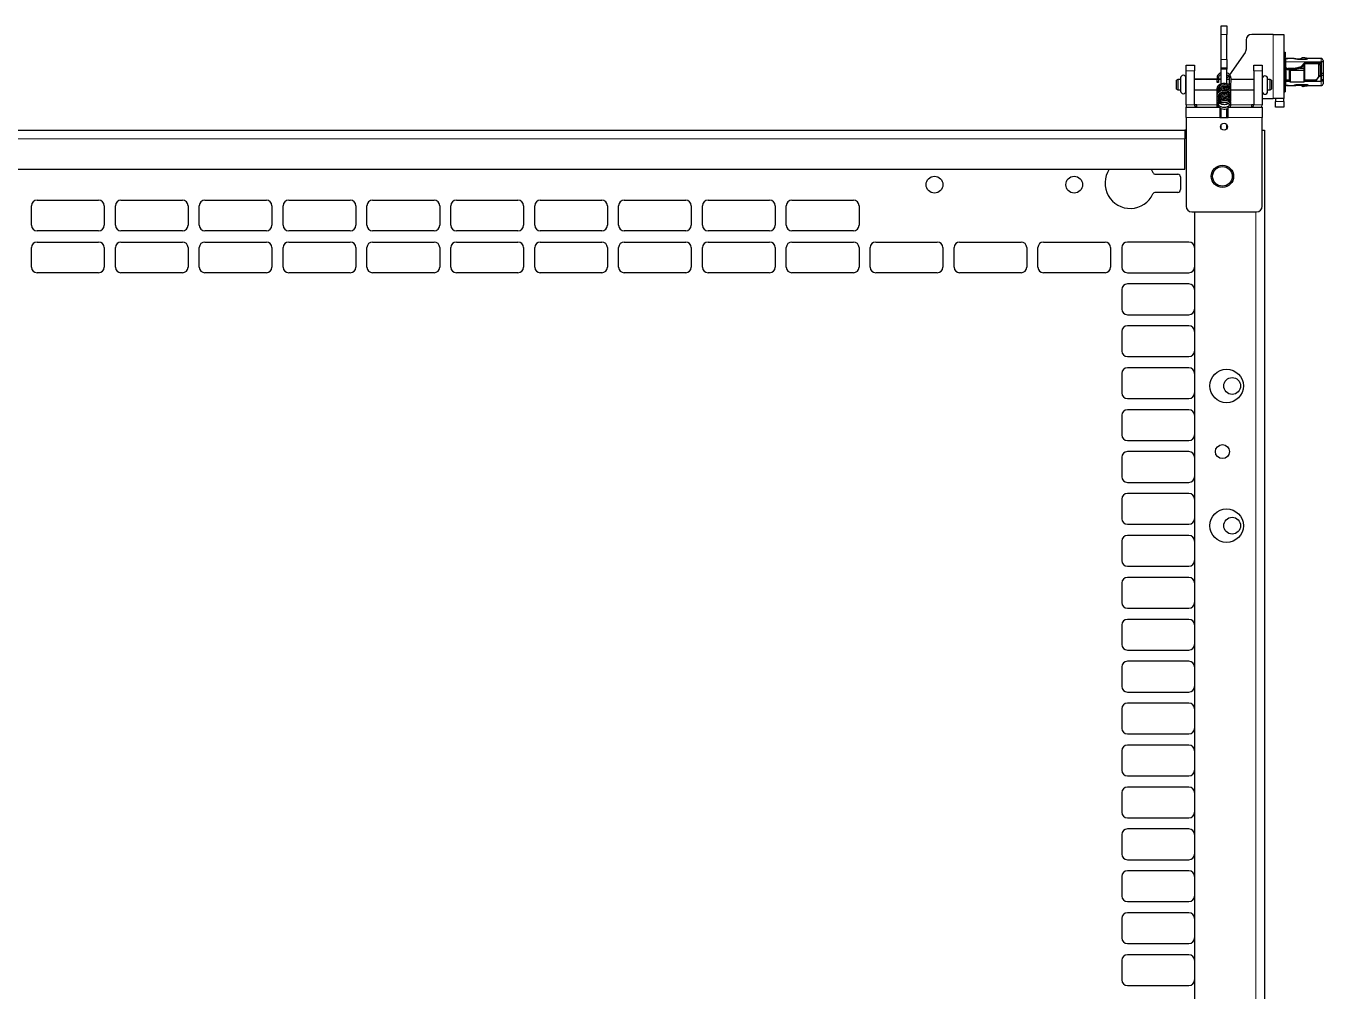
# Model space of a CAD drawing. Header units: millimetres. Extents: x -1035 to 1231, y 351 to 1984.
# Drawn here: x 723.7 to 1187.7, y 1510.2 to 1855.5 of the extents above; entities that cross this region are included whole.
import ezdxf

# ---------------------------------------------------------------- set-up
doc = ezdxf.new("R2010")
doc.units = ezdxf.units.MM

msp = doc.modelspace()

# ---------------------------------------------------------------- linework, layer by layer
at = {"color": 7, "linetype": 'Continuous', "lineweight": 25}
for p, q in [((1151.32, 1855.54), (1153.32, 1855.54)), ((1151.32, 1852.54), (1151.32, 1855.54)), ((1151.32, 1843.54), (1151.32, 1852.54)), ((1153.32, 1855.54), (1153.32, 1852.54)), ((1153.32, 1843.54), (1153.32, 1852.54)), ((1169.92, 1852.54), (1162.22, 1852.54)), ((1169.92, 1852.54), (1173.72, 1852.54)), ((1173.72, 1852.54), (1173.72, 1829.54)), ((1160.22, 1850.54), (1160.22, 1847.17)), ((1151.32, 1840.54), (1151.32, 1843.54)), ((1153.32, 1843.54), (1153.32, 1840.54)), ((1159.86, 1846.03), (1154.3, 1838.08)), ((1173.72, 1846.14), (1174.22, 1846.14)), ((1173.72, 1846.12), (1174.22, 1846.12)), ((1174.22, 1844.32), (1173.72, 1844.32)), ((1174.22, 1842.91), (1173.72, 1842.91)), ((1174.22, 1846.12), (1174.22, 1846.14)), ((1174.22, 1846.12), (1174.22, 1844.32)), ((1174.22, 1842.91), (1174.22, 1844.32)), ((1174.22, 1842.91), (1174.22, 1832.06)), ((1174.67, 1843.89), (1174.42, 1843.89)), ((1174.67, 1843.88), (1174.42, 1843.88)), ((1174.42, 1840.81), (1174.42, 1842.65)), ((1175.19, 1843.89), (1174.7, 1843.89)), ((1177.32, 1843.89), (1175.19, 1843.89)), ((1177.35, 1843.89), (1177.32, 1843.89)), ((1177.32, 1843.89), (1177.35, 1843.89)), ((1177.32, 1843.89), (1177.32, 1843.89)), ((1178.52, 1843.78), (1179.72, 1843.78)), ((1178.52, 1843.68), (1181.82, 1843.68)), ((1180.27, 1841.31), (1181.42, 1842.65)), ((1181.42, 1842.28), (1180.27, 1840.94)), ((1181.38, 1844.04), (1181.23, 1844.07)), ((1181.42, 1842.28), (1181.42, 1842.65)), ((1181.42, 1842.65), (1187.02, 1842.65)), ((1187.02, 1842.28), (1181.42, 1842.28)), ((1187.02, 1843.89), (1182.32, 1843.89)), ((1182.32, 1843.86), (1182.32, 1843.89)), ((1182.32, 1843.86), (1182.32, 1843.8)), ((1187.22, 1842.84), (1187.72, 1842.84)), ((1187.22, 1838.69), (1187.22, 1842.84)), ((1187.72, 1843.19), (1187.72, 1842.84)), ((1187.72, 1842.84), (1187.72, 1838.69)), ((1138.72, 1841.54), (1141.72, 1841.54)), ((1138.72, 1839.54), (1138.72, 1841.54)), ((1138.72, 1827.34), (1138.72, 1839.54)), ((1141.72, 1841.54), (1141.72, 1839.54)), ((1141.72, 1827.34), (1141.72, 1839.54)), ((1151.32, 1840.54), (1153.32, 1840.54)), ((1151.32, 1840.04), (1151.32, 1840.54)), ((1151.32, 1834.79), (1151.32, 1840.04)), ((1153.32, 1840.54), (1153.32, 1840.04)), ((1153.32, 1834.83), (1153.32, 1840.04)), ((1153.94, 1837.57), (1153.82, 1837.4)), ((1162.92, 1841.54), (1165.92, 1841.54)), ((1162.92, 1839.54), (1162.92, 1841.54)), ((1162.92, 1839.54), (1162.92, 1827.34)), ((1165.92, 1841.54), (1165.92, 1839.54)), ((1165.92, 1839.54), (1165.92, 1827.34)), ((1174.42, 1842.04), (1174.22, 1842.04)), ((1174.22, 1839.96), (1174.52, 1839.99)), ((1174.42, 1840.44), (1174.42, 1840.81)), ((1174.69, 1840.06), (1174.52, 1840.02)), ((1174.52, 1836.13), (1174.52, 1840.02)), ((1177.32, 1840.3), (1175.17, 1840.3)), ((1175.17, 1839.93), (1175.72, 1839.93)), ((1175.72, 1839.95), (1175.92, 1840.05)), ((1175.72, 1839.66), (1175.72, 1839.95)), ((1175.72, 1839.66), (1175.92, 1839.76)), ((1175.72, 1835.68), (1175.72, 1839.66)), ((1175.92, 1840.05), (1175.92, 1839.76)), ((1175.92, 1840.05), (1177.32, 1840.05)), ((1175.92, 1839.76), (1175.92, 1835.55)), ((1175.92, 1839.76), (1181, 1839.76)), ((1177.52, 1840.05), (1178.36, 1840.11)), ((1179.41, 1840.41), (1181, 1840.41)), ((1181, 1840.41), (1181, 1841.79)), ((1181, 1839.76), (1181, 1840.41)), ((1181, 1840.41), (1181.12, 1840.24)), ((1181, 1835.55), (1181, 1839.76)), ((1181, 1839.76), (1181.12, 1839.59)), ((1181.12, 1841.96), (1181.12, 1840.24)), ((1181.12, 1840.24), (1181.12, 1839.59)), ((1181.12, 1839.59), (1181.12, 1835.78)), ((1186.22, 1842.04), (1181.22, 1842.04)), ((1186.72, 1841.54), (1186.22, 1842.04)), ((1186.22, 1837.41), (1186.22, 1842.04)), ((1187.02, 1840.32), (1186.52, 1840.32)), ((1186.52, 1837.77), (1186.52, 1837.62)), ((1187.02, 1837.77), (1186.52, 1837.77)), ((1186.52, 1837.62), (1187.02, 1837.62)), ((1186.72, 1841.54), (1186.72, 1837.74)), ((1187.02, 1841.68), (1187.02, 1841.07)), ((1187.02, 1837.62), (1187.02, 1837.77)), ((1187.22, 1838.69), (1187.72, 1838.69)), ((1187.22, 1837.88), (1187.22, 1838.69)), ((1187.22, 1837.88), (1187.72, 1837.88)), ((1187.22, 1836.27), (1187.22, 1837.88)), ((1187.72, 1838.69), (1187.72, 1837.88)), ((1187.72, 1837.88), (1187.72, 1836.27)), ((1135.77, 1836.44), (1135.27, 1836.16)), ((1135.27, 1832.93), (1135.27, 1836.16)), ((1135.27, 1832.93), (1135.77, 1832.64)), ((1136.78, 1836.44), (1135.77, 1836.44)), ((1135.77, 1836.44), (1135.77, 1832.64)), ((1136.78, 1836.95), (1136.78, 1832.25)), ((1138.68, 1832.25), (1138.68, 1836.95)), ((1138.72, 1836.44), (1138.68, 1836.44)), ((1149.79, 1836.54), (1141.72, 1836.54)), ((1149.79, 1836.44), (1141.72, 1836.44)), ((1149.8, 1837.03), (1149.78, 1835.46)), ((1150.38, 1835.45), (1150.4, 1837.02)), ((1151.32, 1836.54), (1150.39, 1836.54)), ((1151.32, 1836.44), (1150.39, 1836.44)), ((1154.19, 1836.44), (1153.32, 1836.44)), ((1154.19, 1836.88), (1154.17, 1834.38)), ((1154.78, 1833.31), (1154.74, 1833.72)), ((1154.76, 1833.5), (1154.79, 1836.88)), ((1154.78, 1833.24), (1154.78, 1833.31)), ((1162.92, 1836.44), (1154.79, 1836.44)), ((1165.97, 1836.44), (1165.92, 1836.44)), ((1165.97, 1836.74), (1165.97, 1832.04)), ((1167.87, 1832.04), (1167.87, 1836.74)), ((1168.77, 1836.44), (1167.87, 1836.44)), ((1169.27, 1836.16), (1168.77, 1836.44)), ((1168.77, 1832.64), (1168.77, 1836.44)), ((1168.77, 1832.64), (1169.27, 1832.93)), ((1169.27, 1836.16), (1169.27, 1832.93)), ((1175.72, 1836.13), (1174.42, 1836.13)), ((1174.42, 1835.8), (1175.72, 1835.8)), ((1174.67, 1834.28), (1174.42, 1834.28)), ((1174.67, 1834.21), (1174.42, 1834.21)), ((1174.67, 1834.19), (1174.42, 1834.19)), ((1175.19, 1834.19), (1177.32, 1834.19)), ((1175.22, 1834.21), (1175.22, 1834.2)), ((1175.72, 1835.68), (1175.92, 1835.55)), ((1175.92, 1835.55), (1181, 1835.55)), ((1177.32, 1834.25), (1177.32, 1834.19)), ((1178.52, 1834.58), (1181.82, 1834.58)), ((1178.52, 1834.41), (1179.55, 1834.41)), ((1178.52, 1834.31), (1179.72, 1834.31)), ((1179.43, 1834.58), (1179.39, 1834.52)), ((1179.39, 1834.51), (1179.39, 1834.52)), ((1180.25, 1834.02), (1179.8, 1834.26)), ((1181, 1835.55), (1181.12, 1835.78)), ((1185.02, 1836.13), (1181.12, 1836.13)), ((1181.12, 1835.8), (1185.02, 1835.8)), ((1182.32, 1834.41), (1182.32, 1834.31)), ((1182.32, 1834.19), (1182.32, 1834.31)), ((1182.32, 1834.19), (1187.02, 1834.19)), ((1185.02, 1836.13), (1185.02, 1835.8)), ((1185.02, 1835.8), (1187.02, 1835.8)), ((1187.02, 1836.13), (1187.02, 1836.79)), ((1187.72, 1836.27), (1187.22, 1836.27)), ((1187.72, 1836.27), (1187.72, 1834.89)), ((1135.77, 1832.64), (1136.78, 1832.64)), ((1138.68, 1832.64), (1138.72, 1832.64)), ((1141.72, 1832.64), (1149.8, 1832.64)), ((1150.56, 1830.68), (1150.42, 1830.87)), ((1154.72, 1831.6), (1154.73, 1832.18)), ((1154.73, 1832.64), (1162.92, 1832.64)), ((1165.92, 1832.64), (1165.97, 1832.64)), ((1165.92, 1829.54), (1169.92, 1829.54)), ((1167.87, 1832.64), (1168.77, 1832.64)), ((1173.72, 1829.54), (1169.92, 1829.54)), ((1170.72, 1829.54), (1170.72, 1828.54)), ((1170.72, 1826.54), (1170.72, 1828.54)), ((1173.72, 1832.06), (1174.22, 1832.06)), ((1173.72, 1831.97), (1174.22, 1831.97)), ((1173.72, 1831.94), (1174.22, 1831.94)), ((1173.72, 1828.54), (1173.72, 1829.54)), ((1173.72, 1828.54), (1173.72, 1826.54)), ((1174.22, 1832.06), (1174.22, 1831.97)), ((1174.22, 1831.97), (1174.22, 1831.94)), ((1138.72, 1826.54), (1150.82, 1826.54)), ((1138.72, 1822.74), (1138.72, 1826.54)), ((1142.52, 1827.34), (1141.72, 1827.34)), ((1142.52, 1826.54), (1142.52, 1827.34)), ((1149.73, 1827.16), (1149.72, 1827.1)), ((1149.83, 1827.57), (1149.73, 1827.16)), ((1150.32, 1827.12), (1150.38, 1827.32)), ((1150.32, 1827.05), (1150.32, 1827.12)), ((1150.82, 1826.54), (1150.82, 1822.74)), ((1151.32, 1823.54), (1150.82, 1823.54)), ((1151.32, 1822.74), (1151.32, 1825.93)), ((1153.32, 1822.74), (1153.32, 1825.9)), ((1153.82, 1823.54), (1153.32, 1823.54)), ((1153.82, 1826.54), (1165.92, 1826.54)), ((1153.82, 1822.74), (1153.82, 1826.54)), ((1162.12, 1827.34), (1162.12, 1826.54)), ((1162.92, 1827.34), (1162.12, 1827.34)), ((1165.92, 1826.54), (1165.92, 1822.74)), ((1173.72, 1826.54), (1170.72, 1826.54)), ((1138.72, 1822.74), (1138.72, 1791.04)), ((1150.82, 1822.74), (1153.82, 1822.74)), ((1151.32, 1818.74), (1151.32, 1820.24)), ((1153.32, 1818.74), (1153.32, 1820.24)), ((1165.92, 1791.04), (1165.92, 1822.74)), ((309.22, 1818.25), (1138.22, 1818.25)), ((1138.22, 1818.25), (1138.22, 1815.15)), ((1138.72, 1818.24), (1138.22, 1818.24)), ((1138.22, 1804.25), (1138.22, 1815.15)), ((1165.92, 1818.24), (1166.72, 1818.24)), ((1166.72, 1818.24), (1166.72, 535.24)), ((309.22, 1804.25), (1138.22, 1804.25)), ((1126.2, 1804.25), (1126.87, 1803.08)), ((1127.77, 1802.5), (1135.72, 1802.5)), ((1136.72, 1801.5), (1136.72, 1797)), ((1135.72, 1796), (1127.77, 1796)), ((725.72, 1784.24), (725.72, 1791.24)), ((727.72, 1793.24), (749.72, 1793.24)), ((751.72, 1791.24), (751.72, 1784.24)), ((755.72, 1784.24), (755.72, 1791.24)), ((757.72, 1793.24), (779.72, 1793.24)), ((781.72, 1791.24), (781.72, 1784.24)), ((785.72, 1784.24), (785.72, 1791.24)), ((787.72, 1793.24), (809.72, 1793.24)), ((811.72, 1791.24), (811.72, 1784.24)), ((815.72, 1784.24), (815.72, 1791.24)), ((817.72, 1793.24), (839.72, 1793.24)), ((841.72, 1791.24), (841.72, 1784.24)), ((845.72, 1784.24), (845.72, 1791.24)), ((847.72, 1793.24), (869.72, 1793.24)), ((871.72, 1791.24), (871.72, 1784.24)), ((875.72, 1784.24), (875.72, 1791.24)), ((877.72, 1793.24), (899.72, 1793.24)), ((901.72, 1791.24), (901.72, 1784.24)), ((905.72, 1784.24), (905.72, 1791.24)), ((907.72, 1793.24), (929.72, 1793.24)), ((931.72, 1791.24), (931.72, 1784.24)), ((935.72, 1784.24), (935.72, 1791.24)), ((937.72, 1793.24), (959.72, 1793.24)), ((961.72, 1791.24), (961.72, 1784.24)), ((965.72, 1784.24), (965.72, 1791.24)), ((967.72, 1793.24), (989.72, 1793.24)), ((991.72, 1791.24), (991.72, 1784.24)), ((995.72, 1784.24), (995.72, 1791.24)), ((997.72, 1793.24), (1019.72, 1793.24)), ((1021.72, 1791.24), (1021.72, 1784.24)), ((1140.72, 1789.04), (1163.92, 1789.04)), ((1141.72, 1789.04), (1141.72, 535.24)), ((749.72, 1782.24), (727.72, 1782.24)), ((779.72, 1782.24), (757.72, 1782.24)), ((809.72, 1782.24), (787.72, 1782.24)), ((839.72, 1782.24), (817.72, 1782.24)), ((869.72, 1782.24), (847.72, 1782.24)), ((899.72, 1782.24), (877.72, 1782.24)), ((929.72, 1782.24), (907.72, 1782.24)), ((959.72, 1782.24), (937.72, 1782.24)), ((989.72, 1782.24), (967.72, 1782.24)), ((1019.72, 1782.24), (997.72, 1782.24)), ((727.72, 1778.24), (749.72, 1778.24)), ((757.72, 1778.24), (779.72, 1778.24)), ((787.72, 1778.24), (809.72, 1778.24)), ((817.72, 1778.24), (839.72, 1778.24)), ((847.72, 1778.24), (869.72, 1778.24)), ((877.72, 1778.24), (899.72, 1778.24)), ((907.72, 1778.24), (929.72, 1778.24)), ((937.72, 1778.24), (959.72, 1778.24)), ((967.72, 1778.24), (989.72, 1778.24)), ((997.72, 1778.24), (1019.72, 1778.24)), ((1027.72, 1778.24), (1049.72, 1778.24)), ((1057.72, 1778.24), (1079.72, 1778.24)), ((1087.72, 1778.24), (1109.72, 1778.24)), ((1139.72, 1778.24), (1117.72, 1778.24)), ((725.72, 1769.24), (725.72, 1776.24)), ((751.72, 1776.24), (751.72, 1769.24)), ((755.72, 1769.24), (755.72, 1776.24)), ((781.72, 1776.24), (781.72, 1769.24)), ((785.72, 1769.24), (785.72, 1776.24)), ((811.72, 1776.24), (811.72, 1769.24)), ((815.72, 1769.24), (815.72, 1776.24)), ((841.72, 1776.24), (841.72, 1769.24)), ((845.72, 1769.24), (845.72, 1776.24)), ((871.72, 1776.24), (871.72, 1769.24)), ((875.72, 1769.24), (875.72, 1776.24)), ((901.72, 1776.24), (901.72, 1769.24)), ((905.72, 1769.24), (905.72, 1776.24)), ((931.72, 1776.24), (931.72, 1769.24)), ((935.72, 1769.24), (935.72, 1776.24)), ((961.72, 1776.24), (961.72, 1769.24)), ((965.72, 1769.24), (965.72, 1776.24)), ((991.72, 1776.24), (991.72, 1769.24)), ((995.72, 1769.24), (995.72, 1776.24)), ((1021.72, 1776.24), (1021.72, 1769.24)), ((1025.72, 1769.24), (1025.72, 1776.24)), ((1051.72, 1776.24), (1051.72, 1769.24)), ((1055.72, 1769.24), (1055.72, 1776.24)), ((1081.72, 1776.24), (1081.72, 1769.24)), ((1085.72, 1769.24), (1085.72, 1776.24)), ((1111.72, 1776.24), (1111.72, 1769.24)), ((1115.72, 1776.24), (1115.72, 1769.24)), ((749.72, 1767.24), (727.72, 1767.24)), ((779.72, 1767.24), (757.72, 1767.24)), ((809.72, 1767.24), (787.72, 1767.24)), ((839.72, 1767.24), (817.72, 1767.24)), ((869.72, 1767.24), (847.72, 1767.24)), ((899.72, 1767.24), (877.72, 1767.24)), ((929.72, 1767.24), (907.72, 1767.24)), ((959.72, 1767.24), (937.72, 1767.24)), ((989.72, 1767.24), (967.72, 1767.24)), ((1019.72, 1767.24), (997.72, 1767.24)), ((1049.72, 1767.24), (1027.72, 1767.24)), ((1079.72, 1767.24), (1057.72, 1767.24)), ((1109.72, 1767.24), (1087.72, 1767.24)), ((1117.72, 1767.24), (1139.72, 1767.24)), ((1139.72, 1763.24), (1117.72, 1763.24)), ((1115.72, 1761.24), (1115.72, 1754.24)), ((1117.72, 1752.24), (1139.72, 1752.24)), ((1115.72, 1746.24), (1115.72, 1739.24)), ((1139.72, 1748.24), (1117.72, 1748.24)), ((1117.72, 1737.24), (1139.72, 1737.24)), ((1115.72, 1731.24), (1115.72, 1724.24)), ((1139.72, 1733.24), (1117.72, 1733.24)), ((1117.72, 1722.24), (1139.72, 1722.24)), ((1139.72, 1718.24), (1117.72, 1718.24)), ((1115.72, 1716.24), (1115.72, 1709.24)), ((1117.72, 1707.24), (1139.72, 1707.24)), ((1139.72, 1703.24), (1117.72, 1703.24)), ((1115.72, 1701.24), (1115.72, 1694.24)), ((1117.72, 1692.24), (1139.72, 1692.24)), ((1115.72, 1686.24), (1115.72, 1679.24)), ((1139.72, 1688.24), (1117.72, 1688.24)), ((1117.72, 1677.24), (1139.72, 1677.24)), ((1115.72, 1671.24), (1115.72, 1664.24)), ((1139.72, 1673.24), (1117.72, 1673.24)), ((1117.72, 1662.24), (1139.72, 1662.24)), ((1139.72, 1658.24), (1117.72, 1658.24)), ((1115.72, 1656.24), (1115.72, 1649.24)), ((1117.72, 1647.24), (1139.72, 1647.24)), ((1139.72, 1643.24), (1117.72, 1643.24)), ((1115.72, 1641.24), (1115.72, 1634.24)), ((1117.72, 1632.24), (1139.72, 1632.24)), ((1115.72, 1626.24), (1115.72, 1619.24)), ((1139.72, 1628.24), (1117.72, 1628.24)), ((1117.72, 1617.24), (1139.72, 1617.24)), ((1115.72, 1611.24), (1115.72, 1604.24)), ((1139.72, 1613.24), (1117.72, 1613.24)), ((1117.72, 1602.24), (1139.72, 1602.24)), ((1115.72, 1596.24), (1115.72, 1589.24)), ((1139.72, 1598.24), (1117.72, 1598.24)), ((1117.72, 1587.24), (1139.72, 1587.24)), ((1139.72, 1583.24), (1117.72, 1583.24)), ((1115.72, 1581.24), (1115.72, 1574.24)), ((1117.72, 1572.24), (1139.72, 1572.24)), ((1115.72, 1566.24), (1115.72, 1559.24)), ((1139.72, 1568.24), (1117.72, 1568.24)), ((1117.72, 1557.24), (1139.72, 1557.24)), ((1115.72, 1551.24), (1115.72, 1544.24)), ((1139.72, 1553.24), (1117.72, 1553.24)), ((1117.72, 1542.24), (1139.72, 1542.24)), ((1115.72, 1536.24), (1115.72, 1529.24)), ((1139.72, 1538.24), (1117.72, 1538.24)), ((1117.72, 1527.24), (1139.72, 1527.24)), ((1139.72, 1523.24), (1117.72, 1523.24)), ((1115.72, 1521.24), (1115.72, 1514.24)), ((1117.72, 1512.24), (1139.72, 1512.24))]:
    msp.add_line(p, q, dxfattribs=at)
at = {"color": 8, "linetype": 'Continuous', "lineweight": 18}
for p, q in [((1153.32, 1852.54), (1151.32, 1852.54)), ((1169.92, 1852.54), (1169.92, 1829.54)), ((1151.32, 1843.54), (1153.32, 1843.54)), ((1174.42, 1843.88), (1174.42, 1842.65)), ((1174.42, 1842.65), (1181.42, 1842.65)), ((1174.67, 1843.88), (1174.67, 1843.89)), ((1178.52, 1843.78), (1178.52, 1843.68)), ((1179.8, 1843.82), (1179.88, 1843.68)), ((1187.02, 1842.65), (1187.02, 1843.89)), ((1187.02, 1841.96), (1187.02, 1842.28)), ((1141.72, 1839.54), (1138.72, 1839.54)), ((1153.32, 1840.04), (1151.32, 1840.04)), ((1165.92, 1839.54), (1162.92, 1839.54)), ((1175.17, 1840.3), (1175.17, 1839.93)), ((1177.32, 1840.05), (1177.32, 1840.3)), ((1177.52, 1840.32), (1177.52, 1840.05)), ((1180.27, 1840.94), (1180.27, 1841.31)), ((1187.02, 1841.96), (1186.31, 1841.96)), ((1154.29, 1833.15), (1154.32, 1833.13)), ((1174.42, 1835.8), (1174.42, 1834.28)), ((1174.42, 1834.21), (1174.42, 1834.19)), ((1174.67, 1834.21), (1174.67, 1834.28)), ((1178.52, 1834.58), (1178.52, 1834.41)), ((1187.02, 1834.19), (1187.02, 1835.8)), ((1170.72, 1828.54), (1173.72, 1828.54)), ((1141.72, 1827.34), (1138.72, 1827.34)), ((1149.75, 1827.34), (1142.52, 1827.34)), ((1150.01, 1826.56), (1150.12, 1826.54)), ((1162.12, 1827.34), (1154.72, 1827.34)), ((1162.92, 1827.34), (1165.92, 1827.34)), ((1150.82, 1822.74), (1138.72, 1822.74)), ((1165.92, 1822.74), (1153.82, 1822.74)), ((309.22, 1815.15), (1138.22, 1815.15)), ((1163.62, 1789.04), (1163.62, 535.24))]:
    msp.add_line(p, q, dxfattribs=at)
at = {"color": 7, "linetype": 'Continuous', "lineweight": 25, "flags": 128}
for points in [[(1174.22, 1842.3), (1174.28, 1842.29), (1174.42, 1842.28)], [(1187.02, 1842.65), (1187.16, 1842.64), (1187.22, 1842.63)], [(1187.22, 1841.56), (1187.22, 1841.58), (1187.21, 1841.6), (1187.19, 1841.63), (1187.16, 1841.64), (1187.13, 1841.66), (1187.1, 1841.67), (1187.06, 1841.68), (1187.02, 1841.68)], [(1150.09, 1835.64), (1150.21, 1835.62), (1150.3, 1835.58), (1150.36, 1835.52), (1150.38, 1835.44), (1150.35, 1835.37), (1150.28, 1835.32), (1150.18, 1835.28), (1150.07, 1835.27), (1149.95, 1835.29), (1149.86, 1835.33), (1149.8, 1835.39), (1149.78, 1835.46), (1149.81, 1835.53), (1149.88, 1835.59), (1149.98, 1835.63), (1150.09, 1835.64)], [(1154.36, 1833.41), (1154.45, 1833.4), (1154.56, 1833.43), (1154.65, 1833.49), (1154.72, 1833.58), (1154.74, 1833.67), (1154.72, 1833.76), (1154.66, 1833.83), (1154.56, 1833.87), (1154.45, 1833.87), (1154.45, 1833.87)], [(1174.22, 1836.11), (1174.28, 1836.12), (1174.42, 1836.13)], [(1187.22, 1836.53), (1187.22, 1836.51), (1187.21, 1836.48), (1187.19, 1836.46), (1187.16, 1836.44), (1187.13, 1836.43), (1187.1, 1836.42), (1187.06, 1836.41), (1187.02, 1836.41)], [(1154.66, 1828.05), (1154.73, 1828.37), (1154.51, 1828.96), (1154.07, 1829.39), (1153.62, 1829.63), (1152.98, 1829.8), (1152.05, 1829.83), (1151.46, 1829.7), (1150.82, 1829.39), (1150.52, 1829.14), (1150.31, 1828.81), (1150.24, 1828.48), (1150.28, 1828.24), (1150.28, 1828.24)], [(1152.34, 1831.31), (1152.34, 1831.36), (1152.34, 1831.41)], [(1138.72, 1827.34), (1138.79, 1826.6), (1138.81, 1826.54)], [(1165.84, 1826.54), (1165.85, 1826.6), (1165.92, 1827.34)]]:
    msp.add_lwpolyline(points, dxfattribs=at)
at = {"color": 8, "linetype": 'Continuous', "lineweight": 18, "flags": 128}
for points in [[(1149.8, 1837.03), (1149.8, 1837.03), (1149.82, 1837.1), (1149.89, 1837.16), (1149.99, 1837.2), (1150.11, 1837.21)], [(1150.11, 1837.21), (1150.22, 1837.19), (1150.32, 1837.15), (1150.38, 1837.09), (1150.4, 1837.02)], [(1154.5, 1837.07), (1154.39, 1837.05), (1154.29, 1837.02), (1154.22, 1836.96), (1154.19, 1836.89), (1154.19, 1836.88)], [(1154.79, 1836.88), (1154.77, 1836.94), (1154.71, 1837), (1154.62, 1837.05), (1154.5, 1837.07)], [(1149.87, 1826.54), (1149.89, 1826.55), (1150.01, 1826.56)]]:
    msp.add_lwpolyline(points, dxfattribs=at)
at = {"color": 7, "linetype": 'Continuous', "lineweight": 25}
for centre, radius in [((1152.32, 1819.49), 1.25), ((1151.72, 1801.74), 4), ((1151.72, 1801.74), 3.5), ((1048.72, 1798.75), 3), ((1098.72, 1798.75), 3), ((1153.22, 1726.74), 6), ((1155.22, 1726.74), 3), ((1151.72, 1703.24), 2.5), ((1153.22, 1676.74), 6), ((1155.22, 1676.74), 3)]:
    msp.add_circle(centre, radius, dxfattribs=at)
for centre, radius, start, end in [((1162.22, 1850.54), 2, 90, 180), ((1158.22, 1847.17), 2, 325.008, 0), ((1174.42, 1844.09), 0.2, 180.0002, 270.0002), ((1174.42, 1844.08), 0.2, 180.0893, 270.0891), ((1174.4, 1842.83), 0.18, 189.6369, 277.1443), ((1187.02, 1843.19), 0.7, 0, 90), ((1187.04, 1842.1), 0.18, 9.6369, 97.1443), ((1137.73, 1836.95), 0.95, 0, 180), ((1166.92, 1836.74), 0.95, 0, 180), ((1175.07, 1840.96), 0.665, 193.4486, 278.9562), ((1175.07, 1840.59), 0.665, 193.4486, 278.9562), ((1177.32, 1841.41), 1.1, 269.9618, 280.1433), ((1187.05, 1841.78), 0.177, 13.4486, 98.9562), ((1152.18, 1838.54), 2, 304.796, 325.008), ((1174.39, 1835.62), 0.177, 81.0438, 166.5514), ((1174.42, 1834.08), 0.198, 89.5221, 179.514), ((1174.42, 1834.01), 0.2, 89.9109, 179.9107), ((1174.42, 1833.99), 0.2, 89.9998, 179.9998), ((1187.05, 1836.31), 0.177, 261.0438, 346.5514), ((1187.12, 1836.41), 0.62, 261.0438, 346.5514), ((1187.02, 1834.89), 0.7, 270, 0), ((1137.73, 1832.25), 0.95, 180, 0), ((1166.92, 1832.04), 0.95, 180, 0), ((1142.52, 1827.34), 0.8, 180, 270), ((1162.12, 1827.34), 0.8, 270, 0), ((1118.72, 1799.25), 9, 146.251, 334.8493), ((1127.77, 1803.5), 1, 205.1507, 270), ((1135.72, 1801.5), 1, 0, 90), ((1127.77, 1795), 1, 90, 154.8493), ((1135.72, 1797), 1, 270, 360), ((727.72, 1791.24), 2, 90, 180), ((749.72, 1791.24), 2, 0, 90), ((757.72, 1791.24), 2, 90, 180), ((779.72, 1791.24), 2, 0, 90), ((787.72, 1791.24), 2, 90, 180), ((809.72, 1791.24), 2, 0, 90), ((817.72, 1791.24), 2, 90, 180), ((839.72, 1791.24), 2, 0, 90), ((847.72, 1791.24), 2, 90, 180), ((869.72, 1791.24), 2, 0, 90), ((877.72, 1791.24), 2, 90, 180), ((899.72, 1791.24), 2, 0, 90), ((907.72, 1791.24), 2, 90, 180), ((929.72, 1791.24), 2, 0, 90), ((937.72, 1791.24), 2, 90, 180), ((959.72, 1791.24), 2, 0, 90), ((967.72, 1791.24), 2, 90, 180), ((989.72, 1791.24), 2, 0, 90), ((997.72, 1791.24), 2, 90, 180), ((1019.72, 1791.24), 2, 0, 90), ((1140.72, 1791.04), 2, 180, 270), ((1163.92, 1791.04), 2, 270, 0), ((727.72, 1784.24), 2, 180, 270), ((749.72, 1784.24), 2, 270, 360), ((757.72, 1784.24), 2, 180, 270), ((779.72, 1784.24), 2, 270, 360), ((787.72, 1784.24), 2, 180, 270), ((809.72, 1784.24), 2, 270, 360), ((817.72, 1784.24), 2, 180, 270), ((839.72, 1784.24), 2, 270, 360), ((847.72, 1784.24), 2, 180, 270), ((869.72, 1784.24), 2, 270, 360), ((877.72, 1784.24), 2, 180, 270), ((899.72, 1784.24), 2, 270, 360), ((907.72, 1784.24), 2, 180, 270), ((929.72, 1784.24), 2, 270, 360), ((937.72, 1784.24), 2, 180, 270), ((959.72, 1784.24), 2, 270, 360), ((967.72, 1784.24), 2, 180, 270), ((989.72, 1784.24), 2, 270, 360), ((997.72, 1784.24), 2, 180, 270), ((1019.72, 1784.24), 2, 270, 360), ((727.72, 1776.24), 2, 90, 180), ((749.72, 1776.24), 2, 0, 90), ((757.72, 1776.24), 2, 90, 180), ((779.72, 1776.24), 2, 0, 90), ((787.72, 1776.24), 2, 90, 180), ((809.72, 1776.24), 2, 0, 90), ((817.72, 1776.24), 2, 90, 180), ((839.72, 1776.24), 2, 0, 90), ((847.72, 1776.24), 2, 90, 180), ((869.72, 1776.24), 2, 0, 90), ((877.72, 1776.24), 2, 90, 180), ((899.72, 1776.24), 2, 0, 90), ((907.72, 1776.24), 2, 90, 180), ((929.72, 1776.24), 2, 0, 90), ((937.72, 1776.24), 2, 90, 180), ((959.72, 1776.24), 2, 0, 90), ((967.72, 1776.24), 2, 90, 180), ((989.72, 1776.24), 2, 0, 90), ((997.72, 1776.24), 2, 90, 180), ((1019.72, 1776.24), 2, 0, 90), ((1027.72, 1776.24), 2, 90, 180), ((1049.72, 1776.24), 2, 0, 90), ((1057.72, 1776.24), 2, 90, 180), ((1079.72, 1776.24), 2, 0, 90), ((1087.72, 1776.24), 2, 90, 180), ((1109.72, 1776.24), 2, 0, 90), ((1117.72, 1776.24), 2, 90, 180), ((1139.72, 1776.24), 2, 0, 90), ((727.72, 1769.24), 2, 180, 270), ((749.72, 1769.24), 2, 270, 360), ((757.72, 1769.24), 2, 180, 270), ((779.72, 1769.24), 2, 270, 360), ((787.72, 1769.24), 2, 180, 270), ((809.72, 1769.24), 2, 270, 360), ((817.72, 1769.24), 2, 180, 270), ((839.72, 1769.24), 2, 270, 360), ((847.72, 1769.24), 2, 180, 270), ((869.72, 1769.24), 2, 270, 360), ((877.72, 1769.24), 2, 180, 270), ((899.72, 1769.24), 2, 270, 0), ((907.72, 1769.24), 2, 180, 270), ((929.72, 1769.24), 2, 270, 0), ((937.72, 1769.24), 2, 180, 270), ((959.72, 1769.24), 2, 270, 0), ((967.72, 1769.24), 2, 180, 270), ((989.72, 1769.24), 2, 270, 0), ((997.72, 1769.24), 2, 180, 270), ((1019.72, 1769.24), 2, 270, 360), ((1027.72, 1769.24), 2, 180, 270), ((1049.72, 1769.24), 2, 270, 360), ((1057.72, 1769.24), 2, 180, 270), ((1079.72, 1769.24), 2, 270, 360), ((1087.72, 1769.24), 2, 180, 270), ((1109.72, 1769.24), 2, 270, 360), ((1117.72, 1769.24), 2, 180, 270), ((1139.72, 1769.24), 2, 270, 0), ((1117.72, 1761.24), 2, 90, 180), ((1139.72, 1761.24), 2, 0, 90), ((1117.72, 1754.24), 2, 180, 270), ((1139.72, 1754.24), 2, 270, 0), ((1117.72, 1746.24), 2, 90, 180), ((1139.72, 1746.24), 2, 0, 90), ((1117.72, 1739.24), 2, 180, 270), ((1139.72, 1739.24), 2, 270, 0), ((1117.72, 1731.24), 2, 90, 180), ((1139.72, 1731.24), 2, 0, 90), ((1117.72, 1724.24), 2, 180, 270), ((1139.72, 1724.24), 2, 270, 0), ((1117.72, 1716.24), 2, 90, 180), ((1139.72, 1716.24), 2, 0, 90), ((1117.72, 1709.24), 2, 180, 270), ((1139.72, 1709.24), 2, 270, 0), ((1117.72, 1701.24), 2, 90, 180), ((1139.72, 1701.24), 2, 0, 90), ((1117.72, 1694.24), 2, 180, 270), ((1139.72, 1694.24), 2, 270, 0), ((1117.72, 1686.24), 2, 90, 180), ((1139.72, 1686.24), 2, 0, 90), ((1117.72, 1679.24), 2, 180, 270), ((1139.72, 1679.24), 2, 270, 0), ((1117.72, 1671.24), 2, 90, 180), ((1139.72, 1671.24), 2, 0, 90), ((1117.72, 1664.24), 2, 180, 270), ((1139.72, 1664.24), 2, 270, 0), ((1117.72, 1656.24), 2, 90, 180), ((1139.72, 1656.24), 2, 0, 90), ((1117.72, 1649.24), 2, 180, 270), ((1139.72, 1649.24), 2, 270, 0), ((1117.72, 1641.24), 2, 90, 180), ((1139.72, 1641.24), 2, 0, 90), ((1117.72, 1634.24), 2, 180, 270), ((1139.72, 1634.24), 2, 270, 0), ((1117.72, 1626.24), 2, 90, 180), ((1139.72, 1626.24), 2, 0, 90), ((1117.72, 1619.24), 2, 180, 270), ((1139.72, 1619.24), 2, 270, 0), ((1117.72, 1611.24), 2, 90, 180), ((1139.72, 1611.24), 2, 0, 90), ((1117.72, 1604.24), 2, 180, 270), ((1139.72, 1604.24), 2, 270, 0), ((1117.72, 1596.24), 2, 90, 180), ((1139.72, 1596.24), 2, 0, 90), ((1117.72, 1589.24), 2, 180, 270), ((1139.72, 1589.24), 2, 270, 0), ((1117.72, 1581.24), 2, 90, 180), ((1139.72, 1581.24), 2, 0, 90), ((1117.72, 1574.24), 2, 180, 270), ((1139.72, 1574.24), 2, 270, 0), ((1117.72, 1566.24), 2, 90, 180), ((1139.72, 1566.24), 2, 0, 90), ((1117.72, 1559.24), 2, 180, 270), ((1139.72, 1559.24), 2, 270, 0), ((1117.72, 1551.24), 2, 90, 180), ((1139.72, 1551.24), 2, 0, 90), ((1117.72, 1544.24), 2, 180, 270), ((1139.72, 1544.24), 2, 270, 0), ((1117.72, 1536.24), 2, 90, 180), ((1139.72, 1536.24), 2, 0, 90), ((1117.72, 1529.24), 2, 180, 270), ((1139.72, 1529.24), 2, 270, 0), ((1117.72, 1521.24), 2, 90, 180), ((1139.72, 1521.24), 2, 0, 90), ((1117.72, 1514.24), 2, 180, 270), ((1139.72, 1514.24), 2, 270, 0)]:
    msp.add_arc(centre, radius, start, end, dxfattribs=at)
at = {"color": 8, "linetype": 'Continuous', "lineweight": 18}
for centre, radius, start, end in [((1154.55, 1833.34), 0.229, 291.7919, 352.7975), ((1146.66, 1831.79), 5.71, 355.3711, 1.0159), ((1149.99, 1827.11), 0.273, 182.9662, 275.045), ((1150, 1827.18), 0.273, 182.9398, 275.0476), ((1150.06, 1827.17), 0.269, 261.9044, 347.8166), ((1150.06, 1827.11), 0.269, 261.8434, 348.5152)]:
    msp.add_arc(centre, radius, start, end, dxfattribs=at)
at = {"color": 7, "linetype": 'Continuous', "lineweight": 25}
msp.add_ellipse((1177.32, 1840.23), major_axis=(0.75, 0), ratio=0.240455, start_param=4.712389, end_param=4.975032, dxfattribs=at)
for points, knots in [([(1174.67, 1843.89), (1174.73, 1843.89), (1174.85, 1843.89), (1174.99, 1843.89), (1175.05, 1843.89), (1175.07, 1843.89)], [0, 0, 0, 0, 0.409579, 0.819164, 1, 1, 1, 1]), ([(1175.19, 1843.89), (1175.19, 1843.89), (1175.18, 1843.9), (1175.1, 1843.89), (1174.97, 1843.88), (1174.81, 1843.88), (1174.71, 1843.88), (1174.67, 1843.88)], [0, 0, 0, 0, 0.019653, 0.287101, 0.553656, 0.820603, 1, 1, 1, 1]), ([(1178.52, 1843.68), (1178.39, 1843.69), (1178.12, 1843.69), (1177.76, 1843.75), (1177.49, 1843.82), (1177.34, 1843.87), (1177.33, 1843.88), (1177.32, 1843.89)], [0, 0, 0, 0, 0.213238, 0.42649, 0.63916, 0.849598, 1, 1, 1, 1]), ([(1177.38, 1843.89), (1177.44, 1843.88), (1177.55, 1843.86), (1177.86, 1843.82), (1178.19, 1843.79), (1178.42, 1843.78), (1178.52, 1843.78)], [0, 0, 0, 0, 0.270612, 0.537, 0.805108, 1, 1, 1, 1]), ([(1179.55, 1843.68), (1179.57, 1843.69), (1179.62, 1843.72), (1179.71, 1843.77), (1179.78, 1843.81), (1179.8, 1843.82)], [0, 0, 0, 0, 0.230769, 0.769777, 1, 1, 1, 1]), ([(1179.8, 1843.83), (1179.75, 1843.8), (1179.68, 1843.76), (1179.62, 1843.72), (1179.6, 1843.71)], [0, 0, 0, 0, 0.7112904, 1, 1, 1, 1]), ([(1180.78, 1844.14), (1180.61, 1844.14), (1180.25, 1844.15), (1179.95, 1843.94), (1179.8, 1843.83)], [0, 0, 0, 0, 0.481496, 1, 1, 1, 1]), ([(1182.32, 1843.86), (1181.82, 1843.98), (1181.15, 1844.14), (1180.26, 1844.14), (1179.95, 1843.93), (1179.8, 1843.82)], [0, 0, 0, 0, 0.587693, 0.790818, 1, 1, 1, 1]), ([(1182.32, 1843.89), (1181.93, 1843.95), (1181.37, 1844.03), (1180.76, 1844.16), (1180.43, 1844.18), (1180.29, 1844.1), (1180.22, 1844.06)], [0, 0, 0, 0, 0.53039, 0.769058, 0.884473, 1, 1, 1, 1]), ([(1182.32, 1843.8), (1182.31, 1843.79), (1182.3, 1843.77), (1182.22, 1843.73), (1182.09, 1843.7), (1181.95, 1843.68), (1181.86, 1843.68), (1181.82, 1843.68)], [0, 0, 0, 0, 0.214373, 0.428779, 0.642592, 0.856666, 1, 1, 1, 1]), ([(1151.32, 1838.84), (1151.06, 1838.73), (1150.53, 1838.51), (1150, 1837.91), (1149.81, 1837.38), (1149.8, 1837.09), (1149.8, 1837.03)], [0, 0, 0, 0, 0.3137546, 0.630402, 0.9187545, 1, 1, 1, 1]), ([(1150.4, 1837.02), (1150.4, 1837.11), (1150.42, 1837.38), (1150.67, 1837.78), (1151.02, 1838.1), (1151.28, 1838.17), (1151.32, 1838.18)], [0, 0, 0, 0, 0.187513, 0.58462, 0.925854, 1, 1, 1, 1]), ([(1154.79, 1836.88), (1154.78, 1837.01), (1154.76, 1837.39), (1154.46, 1837.97), (1153.95, 1838.49), (1153.51, 1838.67), (1153.32, 1838.75)], [0, 0, 0, 0, 0.173984, 0.477689, 0.784497, 1, 1, 1, 1]), ([(1153.32, 1838.1), (1153.47, 1838.01), (1153.81, 1837.81), (1154.13, 1837.37), (1154.17, 1837.04), (1154.19, 1836.88)], [0, 0, 0, 0, 0.289046, 0.64994, 1, 1, 1, 1]), ([(1174.22, 1841.27), (1174.22, 1841.26), (1174.22, 1841.25), (1174.24, 1841.23), (1174.28, 1841.2), (1174.35, 1841.19), (1174.4, 1841.18), (1174.42, 1841.18)], [0, 0, 0, 0, 0.195302, 0.377541, 0.538909, 0.761383, 1, 1, 1, 1]), ([(1174.22, 1840.14), (1174.22, 1840.14), (1174.22, 1840.12), (1174.24, 1840.1), (1174.28, 1840.09), (1174.35, 1840.1), (1174.46, 1840.11), (1174.53, 1840.13), (1174.58, 1840.14)], [0, 0, 0, 0, 0.129275, 0.249903, 0.356716, 0.517646, 0.689604, 1, 1, 1, 1]), ([(1180.27, 1841.31), (1180.1, 1841.16), (1179.75, 1840.87), (1178.76, 1840.55), (1178, 1840.41), (1177.52, 1840.32)], [0, 0, 0, 0, 0.254027, 0.526591, 1, 1, 1, 1]), ([(1180.27, 1840.94), (1180.15, 1840.83), (1179.9, 1840.6), (1179.24, 1840.32), (1178.7, 1840.19), (1178.36, 1840.11)], [0, 0, 0, 0, 0.261809, 0.533628, 1, 1, 1, 1]), ([(1185.02, 1836.13), (1185.3, 1836.41), (1185.8, 1836.91), (1186.3, 1837.51), (1186.52, 1837.77)], [0, 0, 0, 0, 0.559868, 1, 1, 1, 1]), ([(1185.02, 1835.8), (1185.3, 1836.11), (1185.8, 1836.68), (1186.3, 1837.33), (1186.52, 1837.62)], [0, 0, 0, 0, 0.559911, 1, 1, 1, 1]), ([(1187.02, 1841.96), (1187.02, 1841.68), (1187.02, 1841.17), (1187.02, 1840.58), (1187.02, 1840.32)], [0, 0, 0, 0, 0.559785, 1, 1, 1, 1]), ([(1187.02, 1835.8), (1187.02, 1836.11), (1187.02, 1836.68), (1187.02, 1837.33), (1187.02, 1837.62)], [0, 0, 0, 0, 0.559866, 1, 1, 1, 1]), ([(1154.28, 1832.67), (1154.28, 1832.69), (1154.26, 1832.84), (1154, 1833.03), (1153.59, 1833.24), (1153.01, 1833.39), (1152.25, 1833.46), (1151.4, 1833.33), (1150.7, 1833.05), (1150.16, 1832.65), (1149.82, 1832.12), (1149.7, 1831.65), (1149.81, 1831.41), (1149.82, 1831.37)], [0, 0, 0, 0, 0.014056, 0.109484, 0.193924, 0.263851, 0.388535, 0.515545, 0.628903, 0.730393, 0.846289, 0.974604, 1, 1, 1, 1]), ([(1154.27, 1832.16), (1154.27, 1832.18), (1154.25, 1832.34), (1153.99, 1832.53), (1153.58, 1832.73), (1153, 1832.88), (1152.24, 1832.95), (1151.4, 1832.82), (1150.69, 1832.54), (1150.15, 1832.13), (1149.81, 1831.61), (1149.7, 1831.14), (1149.8, 1830.9), (1149.82, 1830.86)], [0, 0, 0, 0, 0.014192, 0.1096723, 0.1941358, 0.2640665, 0.3888515, 0.5159204, 0.6292914, 0.7308673, 0.8468285, 0.9751702, 1, 1, 1, 1]), ([(1154.29, 1833.66), (1154.29, 1833.69), (1154.28, 1833.85), (1154.02, 1834.05), (1153.61, 1834.25), (1153.03, 1834.41), (1152.27, 1834.48), (1151.42, 1834.35), (1150.72, 1834.07), (1150.18, 1833.67), (1149.83, 1833.15), (1149.71, 1832.68), (1149.82, 1832.43), (1149.83, 1832.39)], [0, 0, 0, 0, 0.019159, 0.113964, 0.197897, 0.267436, 0.39124, 0.51744, 0.630154, 0.730921, 0.846057, 0.973618, 1, 1, 1, 1]), ([(1154.3, 1833.09), (1154.29, 1833.14), (1154.28, 1833.33), (1154.01, 1833.54), (1153.6, 1833.74), (1153.02, 1833.9), (1152.26, 1833.97), (1151.41, 1833.84), (1150.71, 1833.56), (1150.17, 1833.16), (1149.83, 1832.63), (1149.71, 1832.17), (1149.81, 1831.92), (1149.83, 1831.88)], [0, 0, 0, 0, 0.035504, 0.128793, 0.211362, 0.279755, 0.40161, 0.525783, 0.636647, 0.735831, 0.849127, 0.974607, 1, 1, 1, 1]), ([(1154.32, 1834.03), (1154.32, 1834.11), (1154.31, 1834.32), (1154.03, 1834.56), (1153.62, 1834.76), (1153.04, 1834.92), (1152.28, 1834.99), (1151.43, 1834.86), (1150.73, 1834.58), (1150.18, 1834.19), (1149.84, 1833.66), (1149.72, 1833.19), (1149.82, 1832.94), (1149.84, 1832.9)], [0, 0, 0, 0, 0.051623, 0.143227, 0.224349, 0.291572, 0.411166, 0.533116, 0.642072, 0.739409, 0.850657, 0.973952, 1, 1, 1, 1]), ([(1154.59, 1832.37), (1154.64, 1832.44), (1154.83, 1832.7), (1154.77, 1832.99), (1154.74, 1833.2)], [0, 0, 0, 0, 0.278002, 1, 1, 1, 1]), ([(1154.76, 1833.09), (1154.76, 1833.09), (1154.76, 1833.1), (1154.76, 1833.12), (1154.77, 1833.16), (1154.77, 1833.21), (1154.78, 1833.24)], [0, 0, 0, 0, 0.033007, 0.16043, 0.372996, 1, 1, 1, 1]), ([(1174.67, 1834.28), (1174.73, 1834.27), (1174.86, 1834.27), (1175.02, 1834.26), (1175.14, 1834.23), (1175.21, 1834.22), (1175.22, 1834.21), (1175.22, 1834.21)], [0, 0, 0, 0, 0.214393, 0.428789, 0.643061, 0.856854, 1, 1, 1, 1]), ([(1175.22, 1834.2), (1175.21, 1834.2), (1175.2, 1834.19), (1175.11, 1834.2), (1174.97, 1834.2), (1174.81, 1834.21), (1174.71, 1834.21), (1174.67, 1834.21)], [0, 0, 0, 0, 0.214305, 0.42865, 0.642279, 0.856223, 1, 1, 1, 1]), ([(1177.32, 1834.25), (1177.33, 1834.27), (1177.36, 1834.32), (1177.56, 1834.42), (1177.86, 1834.51), (1178.19, 1834.57), (1178.42, 1834.58), (1178.52, 1834.58)], [0, 0, 0, 0, 0.212833, 0.42585, 0.635542, 0.846587, 1, 1, 1, 1]), ([(1178.52, 1834.41), (1178.39, 1834.4), (1178.12, 1834.39), (1177.76, 1834.34), (1177.49, 1834.27), (1177.34, 1834.22), (1177.33, 1834.21), (1177.32, 1834.2)], [0, 0, 0, 0, 0.213238, 0.42649, 0.63916, 0.849598, 1, 1, 1, 1]), ([(1177.35, 1834.2), (1177.36, 1834.2), (1177.38, 1834.2), (1177.56, 1834.23), (1177.85, 1834.27), (1178.19, 1834.3), (1178.42, 1834.3), (1178.52, 1834.31)], [0, 0, 0, 0, 0.132621, 0.367345, 0.598403, 0.830955, 1, 1, 1, 1]), ([(1179.8, 1834.32), (1179.75, 1834.35), (1179.65, 1834.4), (1179.53, 1834.46), (1179.44, 1834.5), (1179.4, 1834.52), (1179.39, 1834.52), (1179.39, 1834.52)], [0, 0, 0, 0, 0.225867, 0.451734, 0.677598, 0.903479, 1, 1, 1, 1]), ([(1179.39, 1834.51), (1179.4, 1834.51), (1179.41, 1834.5), (1179.48, 1834.45), (1179.59, 1834.38), (1179.71, 1834.32), (1179.78, 1834.28), (1179.8, 1834.26)], [0, 0, 0, 0, 0.225883, 0.451767, 0.67765, 0.903524, 1, 1, 1, 1]), ([(1182.32, 1834.31), (1181.82, 1834.19), (1181.15, 1834.02), (1180.26, 1834.01), (1179.95, 1834.21), (1179.8, 1834.32)], [0, 0, 0, 0, 0.587693, 0.790818, 1, 1, 1, 1]), ([(1180.78, 1833.94), (1180.61, 1833.94), (1180.25, 1833.94), (1179.95, 1834.15), (1179.8, 1834.26)], [0, 0, 0, 0, 0.480704, 1, 1, 1, 1]), ([(1180.22, 1834.03), (1180.28, 1834), (1180.37, 1833.94), (1180.51, 1833.91), (1180.75, 1833.92), (1181.35, 1834.06), (1181.92, 1834.14), (1182.32, 1834.19)], [0, 0, 0, 0, 0.1132505, 0.1689802, 0.2246457, 0.4558285, 1, 1, 1, 1]), ([(1181.82, 1834.58), (1181.88, 1834.58), (1181.99, 1834.57), (1182.14, 1834.54), (1182.25, 1834.49), (1182.31, 1834.45), (1182.32, 1834.42), (1182.32, 1834.41)], [0, 0, 0, 0, 0.214445, 0.428893, 0.643239, 0.857188, 1, 1, 1, 1]), ([(1149.84, 1829.07), (1149.8, 1828.95), (1149.73, 1828.71), (1149.71, 1828.46), (1149.77, 1828.34), (1149.77, 1828.33)], [0, 0, 0, 0, 0.495504, 0.968535, 1, 1, 1, 1]), ([(1154.26, 1831.65), (1154.26, 1831.67), (1154.24, 1831.83), (1153.98, 1832.02), (1153.57, 1832.22), (1152.99, 1832.37), (1152.23, 1832.44), (1151.39, 1832.31), (1150.69, 1832.02), (1150.15, 1831.62), (1149.8, 1831.09), (1149.7, 1830.57), (1149.84, 1830.27), (1149.88, 1830.17)], [0, 0, 0, 0, 0.013838, 0.106098, 0.187691, 0.25523, 0.37584, 0.498614, 0.608114, 0.706295, 0.818347, 0.94232, 1, 1, 1, 1]), ([(1149.85, 1830.09), (1149.81, 1829.97), (1149.74, 1829.74), (1149.72, 1829.48), (1149.78, 1829.36), (1149.78, 1829.35)], [0, 0, 0, 0, 0.488226, 0.963286, 1, 1, 1, 1]), ([(1149.84, 1829.58), (1149.81, 1829.46), (1149.74, 1829.23), (1149.72, 1828.97), (1149.77, 1828.85), (1149.78, 1828.84)], [0, 0, 0, 0, 0.491875, 0.965921, 1, 1, 1, 1]), ([(1149.85, 1830.6), (1149.82, 1830.49), (1149.75, 1830.25), (1149.73, 1830), (1149.78, 1829.87), (1149.79, 1829.87)], [0, 0, 0, 0, 0.484556, 0.960631, 1, 1, 1, 1]), ([(1149.83, 1828.56), (1149.79, 1828.44), (1149.72, 1828.26), (1149.74, 1828.08), (1149.75, 1828.02)], [0, 0, 0, 0, 0.678953, 1, 1, 1, 1]), ([(1154.38, 1826.54), (1154.46, 1826.62), (1154.7, 1826.87), (1154.77, 1827.37), (1154.57, 1827.93), (1154.12, 1828.36), (1153.58, 1828.64), (1152.9, 1828.82), (1152.14, 1828.86), (1151.39, 1828.69), (1150.86, 1828.44), (1150.49, 1828.12), (1150.28, 1827.8), (1150.22, 1827.52), (1150.23, 1827.44), (1150.24, 1827.43)], [0, 0, 0, 0, 0.053515, 0.165942, 0.282271, 0.380581, 0.453889, 0.542191, 0.66128, 0.737344, 0.828846, 0.88121, 0.936892, 0.99372, 1, 1, 1, 1]), ([(1154.66, 1827.54), (1154.69, 1827.65), (1154.79, 1827.95), (1154.57, 1828.44), (1154.13, 1828.87), (1153.59, 1829.15), (1152.91, 1829.33), (1152.15, 1829.37), (1151.4, 1829.2), (1150.87, 1828.95), (1150.49, 1828.63), (1150.28, 1828.3), (1150.22, 1828), (1150.25, 1827.89), (1150.26, 1827.85)], [0, 0, 0, 0, 0.069497, 0.196044, 0.303025, 0.382755, 0.478797, 0.608371, 0.691134, 0.790644, 0.847604, 0.908183, 0.970018, 1, 1, 1, 1]), ([(1154.66, 1828.56), (1154.7, 1828.67), (1154.8, 1828.97), (1154.58, 1829.45), (1154.14, 1829.88), (1153.61, 1830.16), (1152.93, 1830.35), (1152.17, 1830.39), (1151.42, 1830.22), (1150.89, 1829.98), (1150.51, 1829.66), (1150.29, 1829.32), (1150.26, 1829.1), (1150.25, 1828.99)], [0, 0, 0, 0, 0.070564, 0.201164, 0.311648, 0.393898, 0.492983, 0.626755, 0.712209, 0.814846, 0.873622, 0.936154, 1, 1, 1, 1]), ([(1152.38, 1831.35), (1152.28, 1831.36), (1151.98, 1831.38), (1151.44, 1831.23), (1150.91, 1831), (1150.53, 1830.68), (1150.31, 1830.35), (1150.24, 1830), (1150.28, 1829.84), (1150.3, 1829.77)], [0, 0, 0, 0, 0.09106, 0.268759, 0.481958, 0.604102, 0.734094, 0.866859, 1, 1, 1, 1]), ([(1154.67, 1829.07), (1154.7, 1829.18), (1154.8, 1829.48), (1154.59, 1829.96), (1154.15, 1830.39), (1153.61, 1830.67), (1152.94, 1830.86), (1152.18, 1830.9), (1151.43, 1830.73), (1150.9, 1830.49), (1150.52, 1830.17), (1150.3, 1829.83), (1150.27, 1829.62), (1150.26, 1829.51)], [0, 0, 0, 0, 0.070023, 0.200692, 0.311274, 0.393554, 0.492675, 0.626544, 0.712065, 0.814728, 0.873532, 0.936104, 1, 1, 1, 1]), ([(1152.37, 1831.88), (1152.27, 1831.88), (1151.98, 1831.88), (1151.45, 1831.75), (1150.92, 1831.51), (1150.54, 1831.19), (1150.32, 1830.87), (1150.25, 1830.51), (1150.28, 1830.36), (1150.3, 1830.28)], [0, 0, 0, 0, 0.082802, 0.261935, 0.476734, 0.599823, 0.730842, 0.864675, 1, 1, 1, 1]), ([(1150.59, 1830.12), (1150.52, 1830.2), (1150.34, 1830.41), (1150.32, 1830.76), (1150.47, 1830.97), (1150.53, 1831.04)], [0, 0, 0, 0, 0.285258, 0.743549, 1, 1, 1, 1]), ([(1150.36, 1828.4), (1150.57, 1828.44), (1150.87, 1828.49), (1151.18, 1828.57), (1151.27, 1828.59)], [0, 0, 0, 0, 0.699187, 1, 1, 1, 1]), ([(1150.38, 1828.92), (1150.59, 1828.95), (1150.88, 1829), (1151.18, 1829.08), (1151.28, 1829.11)], [0, 0, 0, 0, 0.693371, 1, 1, 1, 1]), ([(1150.59, 1827.93), (1150.72, 1827.96), (1150.97, 1828), (1151.31, 1828.1), (1151.76, 1828.2), (1152.36, 1828.27), (1153.02, 1828.2), (1153.55, 1828.01), (1153.92, 1827.76), (1154.13, 1827.46), (1154.14, 1827.14), (1153.96, 1826.87), (1153.65, 1826.64), (1153.17, 1826.44), (1152.53, 1826.33), (1151.86, 1826.38), (1151.32, 1826.52), (1150.9, 1826.72), (1150.54, 1826.97), (1150.44, 1827.21), (1150.38, 1827.33)], [0, 0, 0, 0, 0.048952, 0.092982, 0.128617, 0.191016, 0.25585, 0.315654, 0.368416, 0.428653, 0.497485, 0.555954, 0.601948, 0.658452, 0.727702, 0.787838, 0.843785, 0.886264, 0.939335, 1, 1, 1, 1]), ([(1150.4, 1830.45), (1150.61, 1830.49), (1150.91, 1830.54), (1151.21, 1830.62), (1151.31, 1830.64)], [0, 0, 0, 0, 0.687544, 1, 1, 1, 1]), ([(1150.42, 1829.95), (1150.62, 1829.98), (1150.91, 1830.03), (1151.2, 1830.11), (1151.3, 1830.13)], [0, 0, 0, 0, 0.678733, 1, 1, 1, 1]), ([(1150.82, 1830.4), (1150.77, 1830.43), (1150.71, 1830.46), (1150.69, 1830.5), (1150.68, 1830.51)], [0, 0, 0, 0, 0.827087, 1, 1, 1, 1]), ([(1150.81, 1829.89), (1150.77, 1829.92), (1150.71, 1829.95), (1150.68, 1829.99), (1150.68, 1830)], [0, 0, 0, 0, 0.816476, 1, 1, 1, 1]), ([(1150.83, 1830.91), (1150.78, 1830.94), (1150.72, 1830.97), (1150.69, 1831.01), (1150.69, 1831.01)], [0, 0, 0, 0, 0.9043494, 1, 1, 1, 1]), ([(1154.29, 1830.97), (1154.28, 1831.05), (1154.27, 1831.27), (1153.98, 1831.51), (1153.56, 1831.71), (1153.02, 1831.86), (1152.61, 1831.86), (1152.36, 1831.86)], [0, 0, 0, 0, 0.1392, 0.370769, 0.575509, 0.744946, 1, 1, 1, 1]), ([(1154.67, 1829.58), (1154.71, 1829.68), (1154.81, 1829.99), (1154.6, 1830.47), (1154.16, 1830.9), (1153.62, 1831.18), (1153.04, 1831.36), (1152.6, 1831.35), (1152.38, 1831.35)], [0, 0, 0, 0, 0.119285, 0.343741, 0.533759, 0.675068, 0.845305, 1, 1, 1, 1]), ([(1154.59, 1831.86), (1154.64, 1831.93), (1154.82, 1832.19), (1154.77, 1832.48), (1154.73, 1832.69)], [0, 0, 0, 0, 0.281853, 1, 1, 1, 1]), ([(1154.7, 1830.03), (1154.7, 1830.04), (1154.82, 1830.23), (1154.76, 1830.44), (1154.71, 1830.65)], [0, 0, 0, 0, 0.032832, 1, 1, 1, 1]), ([(1154.71, 1830.55), (1154.71, 1830.56), (1154.82, 1830.74), (1154.77, 1830.95), (1154.72, 1831.16)], [0, 0, 0, 0, 0.009906, 1, 1, 1, 1]), ([(1154.72, 1831.07), (1154.72, 1831.07), (1154.83, 1831.25), (1154.78, 1831.46), (1154.72, 1831.67)], [0, 0, 0, 0, 0.002347, 1, 1, 1, 1]), ([(1149.72, 1827.1), (1149.72, 1827.05), (1149.71, 1826.96), (1149.7, 1826.76), (1149.7, 1826.61), (1149.7, 1826.55), (1149.7, 1826.54)], [0, 0, 0, 0, 0.316563, 0.651977, 0.974282, 1, 1, 1, 1]), ([(1149.83, 1828.05), (1149.79, 1827.93), (1149.72, 1827.69), (1149.71, 1827.4), (1149.79, 1827.26), (1149.8, 1827.22)], [0, 0, 0, 0, 0.451124, 0.8738, 1, 1, 1, 1]), ([(1149.83, 1827.57), (1149.83, 1827.54), (1149.81, 1827.49), (1149.83, 1827.4), (1149.89, 1827.31), (1149.99, 1827.24), (1150.06, 1827.22), (1150.1, 1827.21)], [0, 0, 0, 0, 0.169071, 0.376804, 0.584536, 0.792268, 1, 1, 1, 1]), ([(1150.3, 1826.54), (1150.3, 1826.6), (1150.3, 1826.72), (1150.31, 1826.89), (1150.32, 1827), (1150.32, 1827.04), (1150.32, 1827.05)], [0, 0, 0, 0, 0.297399, 0.613964, 0.90469, 1, 1, 1, 1]), ([(1153.91, 1827.86), (1153.83, 1827.8), (1153.66, 1827.65), (1153.17, 1827.45), (1152.54, 1827.35), (1151.86, 1827.4), (1151.33, 1827.55), (1150.95, 1827.71), (1150.8, 1827.84), (1150.74, 1827.89)], [0, 0, 0, 0, 0.121281, 0.278398, 0.470957, 0.638293, 0.793873, 0.911934, 1, 1, 1, 1]), ([(1150.82, 1826.12), (1150.95, 1826.06), (1151.36, 1825.87), (1152.16, 1825.74), (1152.98, 1825.8), (1153.53, 1825.93), (1153.75, 1826.06), (1153.82, 1826.1)], [0, 0, 0, 0, 0.147798, 0.450802, 0.723836, 0.912515, 1, 1, 1, 1])]:
    msp.add_open_spline(points, degree=3, knots=knots, dxfattribs=at)
at = {"color": 8, "linetype": 'Continuous', "lineweight": 18}
msp.add_open_spline([(1179.95, 1834.58), (1179.94, 1834.57), (1179.9, 1834.51), (1179.85, 1834.42), (1179.81, 1834.35), (1179.8, 1834.32)], degree=3, knots=[0, 0, 0, 0, 0.157234, 0.682187, 1, 1, 1, 1], dxfattribs=at)
at = {"color": 7, "linetype": 'Continuous', "lineweight": 25}
msp.add_open_spline([(1150.1, 1827.21), (1150.14, 1827.21), (1150.22, 1827.2), (1150.31, 1827.24), (1150.38, 1827.3), (1150.4, 1827.39), (1150.38, 1827.46), (1150.37, 1827.49)], degree=3, dxfattribs=at)

doc.saveas('drawing.dxf')
